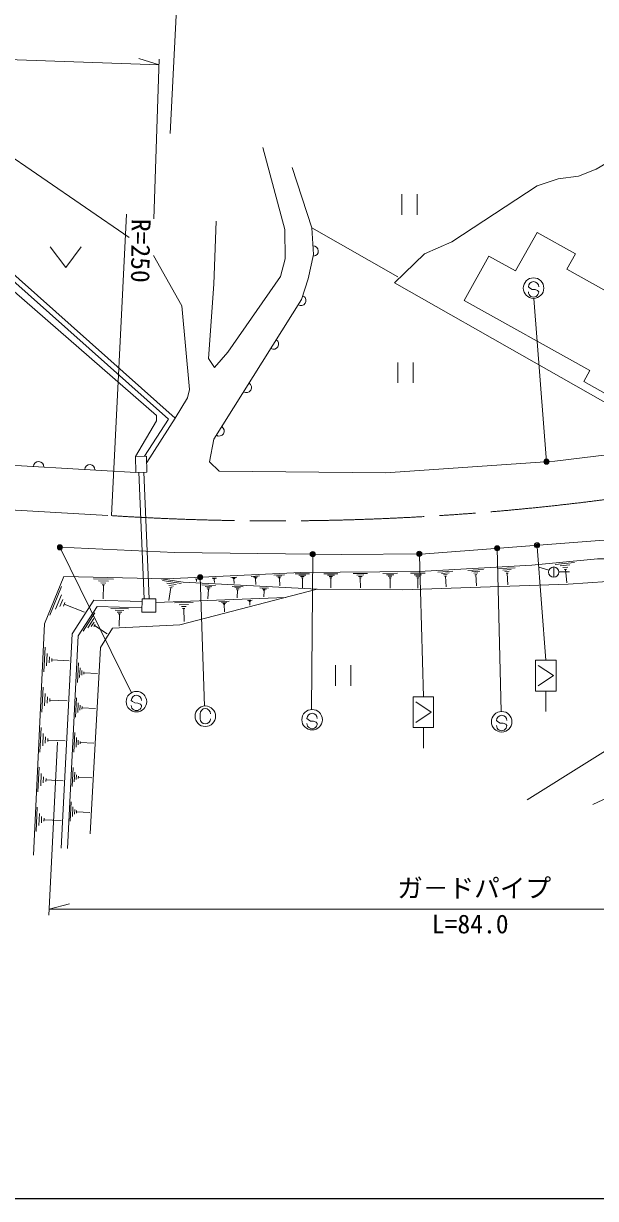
# Model space of a CAD drawing. Units: millimetres at full size, sheet at 1:1000; details may follow other scales. Extents: x 40000 to 680000, y 20000 to 380000.
# Drawn here: x 390031 to 445778, y 205000 to 319500 of the extents above; entities that cross this region are included whole.
import ezdxf
from ezdxf.enums import TextEntityAlignment as Align

# ---------------------------------------------------------------- set-up
doc = ezdxf.new("R2010")
doc.units = ezdxf.units.MM
doc.header["$LTSCALE"] = 1000
doc.header["$PDMODE"] = 32
doc.header["$PDSIZE"] = 500
doc.linetypes.add('CHAIN', pattern=[18.5, 12, -1.5, 3.5, -1.5])
for name, color, linetype, lineweight in [('M-BGD', 7, 'Continuous', 13), ('M-BMK', 2, 'CHAIN', 13), ('M-TTL-BAND', 7, 'Continuous', 25)]:
    doc.layers.add(name, color=color, linetype=linetype, lineweight=lineweight)
doc.styles.add('@ＭＳ ゴシック', font='')
doc.styles.add('ＭＳ ゴシック', font='')
doc.styles.get('@ＭＳ ゴシック').set_extended_font_data('@MS Gothic')
doc.styles.get('ＭＳ ゴシック').set_extended_font_data('MS Gothic')

msp = doc.modelspace()

# ---------------------------------------------------------------- linework, layer by layer
at = {"layer": 'M-BGD'}
for p, q in [((311697, 318647), (403245, 315480)), ((403245, 315480), (401265, 316088)), ((403263, 316020), (402737, 300478)), ((385837, 308589), (400319, 298661)), ((416205, 305459), (418137, 299604)), ((426903, 302871), (426903, 300871)), ((428403, 300871), (428403, 302871)), ((398611, 271541), (400059, 300930)), ((418137, 299604), (426519, 294800)), ((437983, 295391), (440082, 299145)), ((440082, 299145), (443824, 297052)), ((392645, 297726), (394145, 295726)), ((394145, 295726), (395645, 297726)), ((432984, 292523), (435396, 296837)), ((435396, 296837), (437983, 295391)), ((442993, 295567), (443824, 297052)), ((442993, 295567), (451293, 290926)), ((439345, 293729), (439245, 293847)), ((439590, 293590), (439345, 293729)), ((439890, 293588), (439590, 293590)), ((440135, 293476), (439890, 293588)), ((440241, 293339), (440135, 293476)), ((432984, 292523), (445231, 285674)), ((440996, 276800), (439754, 292718)), ((426519, 286477), (426519, 284477)), ((428019, 284477), (428019, 286477)), ((445231, 285674), (444631, 284601)), ((444631, 284601), (452821, 280021)), ((400987, 275760), (306574, 281246)), ((400955, 277308), (402034, 277330)), ((400955, 277308), (400987, 275760)), ((402034, 277330), (402066, 275782)), ((400987, 275760), (402066, 275782)), ((401266, 275765), (401792, 263441)), ((401766, 275776), (402292, 263437)), ((400554, 254289), (393582, 268455)), ((436194, 268360), (436574, 252456)), ((440091, 268507), (440930, 257449)), ((418215, 267789), (418098, 252653)), ((428613, 267671), (429005, 253888)), ((441863, 266790), (443737, 266976)), ((412227, 265625), (413044, 265664)), ((414426, 265729), (415475, 265779)), ((414694, 265637), (415218, 265662)), ((416524, 265872), (417893, 265883)), ((416867, 265738), (417552, 265743)), ((419299, 265872), (420669, 265883)), ((419643, 265738), (420327, 265743)), ((422150, 265894), (423557, 265905)), ((422503, 265756), (423206, 265762)), ((425038, 265916), (426481, 265927)), ((425400, 265775), (426121, 265780)), ((427738, 265922), (429181, 265933)), ((428100, 265781), (428822, 265786)), ((428282, 265638), (428642, 265641)), ((430396, 266045), (431868, 266128)), ((430772, 265919), (431508, 265960)), ((430965, 265782), (431333, 265803)), ((431065, 265640), (431249, 265650)), ((431157, 265645), (431215, 264615)), ((433331, 266211), (434872, 266298)), ((433725, 266079), (434495, 266123)), ((433926, 265936), (434311, 265958)), ((434031, 265787), (434224, 265798)), ((434128, 265793), (434189, 264714)), ((436334, 266381), (437945, 266472)), ((436746, 266243), (437551, 266289)), ((436956, 266093), (437359, 266116)), ((437066, 265938), (437267, 265949)), ((437167, 265944), (437231, 264816)), ((440271, 266514), (441228, 266224)), ((441703, 265541), (441703, 266541)), ((442254, 266061), (443254, 266057)), ((442350, 266649), (443287, 266742)), ((442602, 266485), (443071, 266531)), ((442738, 266309), (442972, 266332)), ((442855, 266321), (442985, 265009)), ((392595, 261852), (393727, 264652)), ((396852, 265397), (398802, 265351)), ((397335, 265190), (398310, 265168)), ((397574, 264990), (398062, 264978)), ((397692, 264792), (397936, 264786)), ((397814, 264789), (397782, 263424)), ((403592, 265219), (405389, 264929)), ((404012, 264967), (404910, 264822)), ((404403, 264535), (404201, 263277)), ((404208, 264751), (404657, 264678)), ((404291, 264553), (404516, 264517)), ((406761, 265365), (407001, 265376)), ((406881, 265371), (406892, 265131)), ((407252, 265538), (407659, 252988)), ((407396, 264805), (408741, 264734)), ((407725, 264653), (408397, 264617)), ((407886, 264509), (408222, 264492)), ((408412, 265443), (408826, 265463)), ((408518, 265407), (408725, 265417)), ((408571, 265368), (408675, 265373)), ((408599, 265328), (408651, 265330)), ((408625, 265329), (408639, 265039)), ((410229, 265530), (410834, 265559)), ((410368, 264649), (411454, 264592)), ((410383, 265476), (410686, 265491)), ((410462, 265419), (410613, 265427)), ((410502, 265361), (410578, 265364)), ((410540, 265362), (410560, 264938)), ((410634, 264526), (411177, 264498)), ((412435, 265553), (412844, 265572)), ((412541, 265476), (412746, 265486)), ((412596, 265397), (412698, 265402)), ((412647, 265399), (412674, 264828)), ((413069, 264507), (413920, 264463)), ((414830, 265538), (415092, 265551)), ((414900, 265437), (415031, 265443)), ((414966, 265440), (415001, 264706)), ((417039, 265603), (417382, 265605)), ((417126, 265466), (417297, 265468)), ((417211, 265467), (417219, 264508)), ((419815, 265603), (420157, 265605)), ((419902, 265466), (420073, 265468)), ((419987, 265467), (419994, 264508)), ((422680, 265617), (423031, 265620)), ((422769, 265477), (422945, 265479)), ((422857, 265478), (422864, 264494)), ((425581, 265632), (425942, 265635)), ((425673, 265488), (425853, 265490)), ((425763, 265489), (425771, 264479)), ((428373, 265494), (428553, 265496)), ((428463, 265495), (428471, 264485)), ((393158, 262439), (393724, 263839)), ((393580, 262675), (393863, 263375)), ((401585, 263442), (401576, 262131)), ((401585, 263442), (402939, 263433)), ((402939, 263433), (402930, 262121)), ((402937, 263082), (415550, 263565)), ((407963, 264371), (408131, 264362)), ((408047, 264366), (407998, 263425)), ((410764, 264410), (411035, 264396)), ((410826, 264298), (410962, 264291)), ((410894, 264295), (410854, 263534)), ((413278, 264411), (413703, 264389)), ((413379, 264320), (413592, 264309)), ((413428, 264232), (413535, 264227)), ((413481, 264229), (413450, 263634)), ((393930, 262737), (394072, 263087)), ((394001, 262912), (395961, 262120)), ((398540, 262502), (400249, 262455)), ((398963, 262320), (399817, 262296)), ((404732, 263030), (406552, 263063)), ((405191, 262857), (406100, 262873)), ((405421, 262679), (405876, 262687)), ((405538, 262499), (405766, 262503)), ((405652, 262501), (405675, 261227)), ((409078, 263167), (410084, 263205)), ((409334, 263076), (409836, 263095)), ((409463, 262980), (409715, 262990)), ((409530, 262882), (409656, 262887)), ((409593, 262884), (409620, 262180)), ((411856, 263273), (412315, 263291)), ((411973, 263232), (412202, 263240)), ((412032, 263188), (412146, 263192)), ((412062, 263143), (412120, 263145)), ((412091, 263144), (412103, 262823)), ((395850, 260297), (396989, 262056)), ((396310, 260623), (396880, 261503)), ((396629, 260729), (396913, 261169)), ((399172, 262143), (399599, 262131)), ((399274, 261969), (399488, 261963)), ((399381, 261966), (399348, 260770)), ((401576, 262131), (402930, 262121)), ((396876, 260725), (397018, 260945)), ((396947, 260835), (398178, 260038)), ((392011, 256307), (392129, 258728)), ((392283, 256901), (392342, 258111)), ((392540, 257191), (392569, 257797)), ((392789, 257331), (392804, 257633)), ((392797, 257482), (394491, 257400)), ((395284, 255286), (395382, 257199)), ((395500, 255754), (395549, 256711)), ((420432, 256956), (420432, 254956)), ((421932, 254956), (421932, 256956)), ((395703, 255984), (395728, 256462)), ((395901, 256094), (395913, 256333)), ((395907, 256213), (397247, 256144)), ((391821, 252403), (391939, 254814)), ((392092, 252994), (392150, 254199)), ((392347, 253284), (392377, 253886)), ((392596, 253423), (392610, 253724)), ((392603, 253573), (394291, 253491)), ((395110, 251891), (395207, 253793)), ((395324, 252357), (395373, 253308)), ((395527, 252585), (395551, 253060)), ((400640, 253426), (400541, 253544)), ((400885, 253286), (400640, 253426)), ((401186, 253284), (400885, 253286)), ((401431, 253172), (401186, 253284)), ((401537, 253036), (401431, 253172)), ((395723, 252694), (395735, 252932)), ((395729, 252813), (397061, 252744)), ((407250, 252243), (407250, 251743)), ((391631, 248509), (391748, 250910)), ((417760, 251665), (417660, 251783)), ((418005, 251526), (417760, 251665)), ((418305, 251524), (418005, 251526)), ((418550, 251412), (418305, 251524)), ((418656, 251276), (418550, 251412)), ((436235, 251469), (436136, 251587)), ((436480, 251330), (436235, 251469)), ((436781, 251327), (436480, 251330)), ((437026, 251216), (436781, 251327)), ((437132, 251079), (437026, 251216)), ((391901, 249098), (391959, 250298)), ((392155, 249386), (392185, 249986)), ((392403, 249524), (392417, 249825)), ((392410, 249675), (394091, 249593)), ((394936, 248506), (395033, 250398)), ((395149, 248970), (395198, 249915)), ((395351, 249196), (395375, 249669)), ((393350, 249462), (392496, 232605)), ((395546, 249305), (395558, 249541)), ((395552, 249423), (396876, 249355)), ((391442, 244625), (391559, 247016)), ((391710, 245211), (391769, 246407)), ((394763, 245133), (394859, 247014)), ((394975, 245594), (395023, 246534)), ((395175, 245819), (395199, 246289)), ((391964, 245499), (391993, 246096)), ((392210, 245636), (392225, 245935)), ((392218, 245786), (393891, 245704)), ((395369, 245927), (395381, 246162)), ((395375, 246045), (396692, 245977)), ((391253, 240752), (391369, 243132)), ((394590, 241771), (394686, 243641)), ((394801, 242229), (394849, 243163)), ((395000, 242453), (395024, 242920)), ((395193, 242560), (395205, 242794)), ((391520, 241335), (391578, 242525)), ((391773, 241621), (391802, 242216)), ((392018, 241758), (392033, 242056)), ((392026, 241907), (393692, 241826)), ((395199, 242677), (396508, 242610)), ((392526, 233186), (394526, 233724)), ((392526, 233186), (477550, 233186))]:
    msp.add_line(p, q, dxfattribs=at)
at = {"layer": 'M-BGD', "lineweight": 18}
for p, q in [((439930, 254449), (439930, 257449)), ((439930, 257449), (441930, 257449)), ((440180, 256949), (441680, 255949)), ((441930, 257449), (441930, 254449)), ((441680, 255949), (440180, 254949)), ((439930, 254449), (441930, 254449)), ((440930, 254449), (440930, 252449)), ((428005, 250888), (428005, 253888)), ((428005, 253888), (430005, 253888)), ((428255, 253388), (429755, 252388)), ((430005, 253888), (430005, 250888)), ((429755, 252388), (428255, 251388)), ((428005, 250888), (430005, 250888)), ((429005, 250888), (429005, 248888))]:
    msp.add_line(p, q, dxfattribs=at)
at = {"layer": 'M-BGD'}
for points in [[(404330, 308794), (405279, 327366), (422037, 327366)], [(408818, 300239), (408574, 294087), (408060, 286847), (408631, 285971), (409946, 287476), (415071, 294830), (415547, 296566), (415515, 299410), (413372, 307421)], [(453425, 278783), (426192, 294236), (429121, 297064), (431787, 298225), (440086, 303686), (442150, 304374), (444129, 304632), (445854, 305318), (450148, 307847), (450500, 306984), (450226, 302906), (450657, 299436), (454706, 289312)], [(372711, 305811), (381528, 299981), (403009, 281300), (403009, 280766), (400955, 277308)], [(373223, 306345), (382720, 300021), (404156, 280943), (401840, 277326)], [(402046, 276720), (404807, 281033), (383027, 300417), (373500, 306761)], [(409095, 275883), (408151, 276790), (408590, 278990), (417126, 292607), (417788, 294634), (418284, 296993), (418137, 299604)], [(402711, 296891), (405471, 291979), (406225, 283823), (406010, 283015), (404807, 281033)], [(409095, 275883), (425322, 275719), (441831, 276857), (449797, 277838), (458153, 279164), (458970, 280459), (459047, 281384), (453416, 288213)], [(420975, 267755), (429212, 267827), (449994, 269413), (455946, 269114)], [(393582, 268455), (404749, 267960), (420975, 267755)], [(390991, 238459), (392090, 261003), (393954, 265614), (403965, 265382), (417076, 266006), (428601, 266094), (439587, 266716), (445983, 267349), (448559, 267333), (474049, 265873), (484639, 265966), (485306, 265003), (485410, 264024), (484966, 263133), (484451, 262315), (483473, 261302), (482300, 260395), (480273, 259009), (477188, 257446), (462387, 251248), (445513, 243382)], [(396545, 240525), (397536, 258703), (398691, 260588), (405283, 260906), (418642, 264365), (426979, 264323), (443123, 264864), (448850, 265262), (478659, 264619), (479370, 264375), (479670, 264076), (479651, 263459), (479015, 262635), (452359, 251725), (451014, 251290), (439126, 243853)], [(418642, 264365), (405582, 265050), (403446, 265394)], [(393705, 239147), (394776, 260019), (396899, 263298), (401583, 263168)], [(394304, 239116), (395367, 259828), (397220, 262689), (401579, 262568)]]:
    msp.add_lwpolyline(points, dxfattribs=at)
for centre, radius in [((439744, 293718), 1000), ((440996, 276800), 250), ((440996, 276800), 200), ((440996, 276800), 150), ((440996, 276800), 100), ((440996, 276800), 50), ((440996, 276800), 20), ((393582, 268455), 250), ((393582, 268455), 200), ((393582, 268455), 150), ((393582, 268455), 100), ((393582, 268455), 50), ((393582, 268455), 20), ((418215, 267789), 250), ((418215, 267789), 200), ((418215, 267789), 150), ((436194, 268360), 250), ((436194, 268360), 200), ((436194, 268360), 150), ((436194, 268360), 100), ((436194, 268360), 50), ((436194, 268360), 20), ((418215, 267789), 100), ((418215, 267789), 50), ((418215, 267789), 20), ((407252, 265538), 250), ((407252, 265538), 200), ((407252, 265538), 150), ((441703, 266041), 500), ((407252, 265538), 100), ((407252, 265538), 50), ((407252, 265538), 20), ((401040, 253415), 1000), ((407750, 251993), 1000), ((418159, 251655), 1000), ((436635, 251458), 1000)]:
    msp.add_circle(centre, radius, dxfattribs=at)
at = {"layer": 'M-BGD', "lineweight": 25}
for centre, radius in [((428609, 267821), 150), ((428609, 267821), 120), ((440079, 268656), 150), ((440079, 268656), 120), ((440079, 268656), 90), ((440079, 268656), 60), ((440079, 268656), 30), ((428609, 267821), 90), ((428609, 267821), 60), ((428609, 267821), 30)]:
    msp.add_circle(centre, radius, dxfattribs=at)
at = {"layer": 'M-BGD'}
for centre, start, end in [((418265, 297326), 273.22719, 93.22719), ((439745, 293843), 359.55488, 179.55488), ((439741, 293343), 179.55488, 359.55488), ((417060, 292503), 237.91803, 57.91803), ((414405, 288266), 237.91803, 57.91803), ((411749, 284030), 237.91803, 57.91803), ((409093, 279793), 237.91803, 57.91803), ((391503, 276311), 356.67418, 176.67418), ((396495, 276021), 356.67418, 176.67418), ((401041, 253540), 359.55488, 179.55488), ((401037, 253040), 179.55488, 359.55488), ((407750, 252243), 0, 180), ((418160, 251780), 359.55488, 179.55488), ((436636, 251583), 359.55488, 179.55488), ((407750, 251743), 180, 0), ((418156, 251280), 179.55488, 359.55488), ((436632, 251083), 179.55488, 359.55488)]:
    msp.add_arc(centre, 500, start, end, dxfattribs=at)
for p in [(440996, 276800), (393582, 268455), (418215, 267789), (428609, 267821), (436194, 268360), (440079, 268656), (407252, 265538)]:
    msp.add_point(p, dxfattribs=at)
at = {"layer": 'M-BMK'}
msp.add_lwpolyline([(75692, 291973), (175486, 285168), (275452, 278703), (398611, 271541)], dxfattribs=at)
msp.add_arc((414574, 521031), 250000, 266.33897, 290.64211, dxfattribs=at)
at = {"layer": 'M-TTL-BAND'}
msp.add_line((40000, 205000), (579000, 205000), dxfattribs=at)

# ---------------------------------------------------------------- texts
at = {"layer": 'M-BGD', "style": 'ＭＳ ゴシック'}
msp.add_text('R=250', height=1833, rotation=269.248, dxfattribs=at).set_placement((400038, 300486), align=Align.BOTTOM_LEFT)
at = {"layer": 'M-BGD'}
for s, style, p in [('ガ－ドパイプ', 'ＭＳ ゴシック', (433954, 233783)), ('L=84.0', '@ＭＳ ゴシック', (433568, 230287))]:
    msp.add_text(s, height=1833, dxfattribs=dict(at, style=style)).set_placement(p, align=Align.BOTTOM_CENTER)

doc.saveas('drawing.dxf')
